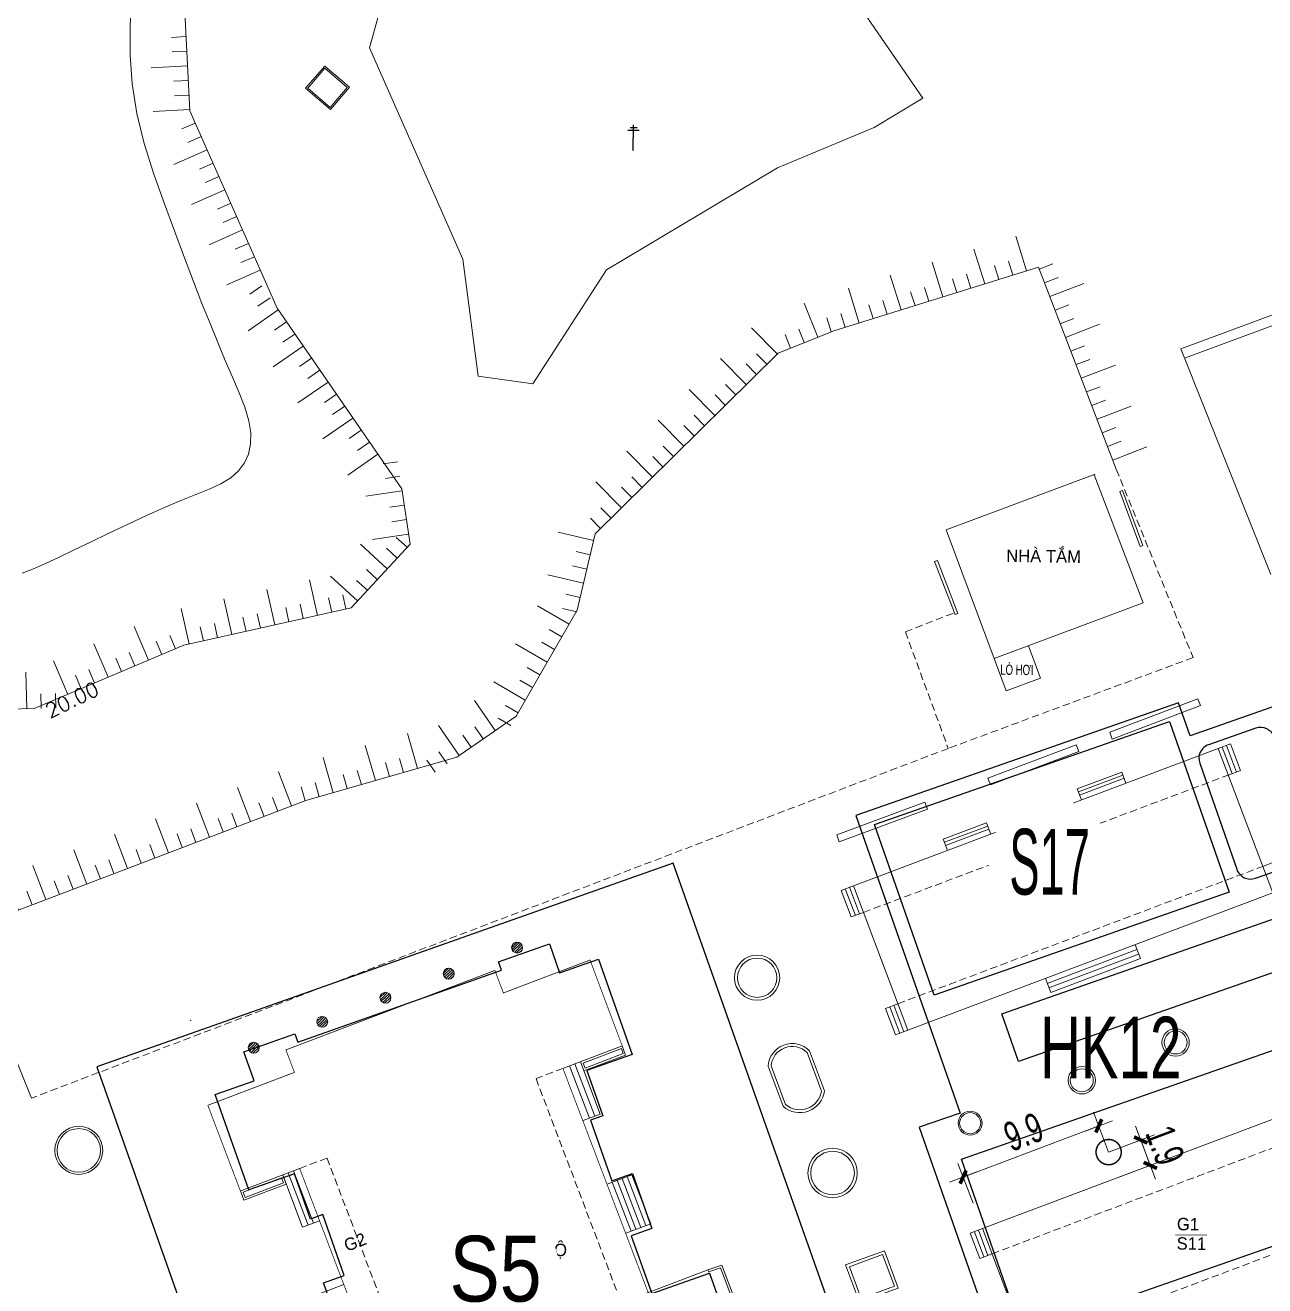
# Model space of a CAD drawing. Header units: inches. Extents: x 496359 to 501064, y 2374078 to 2377203.
# Drawn here: x 497051 to 497135.8, y 2376469 to 2376555.3 of the extents above; entities that cross this region are included whole.
import ezdxf
from ezdxf.enums import TextEntityAlignment as Align

# ---------------------------------------------------------------- set-up
doc = ezdxf.new("R2010")
doc.units = ezdxf.units.IN
doc.header["$MEASUREMENT"] = 0
doc.linetypes.add('DASHED', pattern=[0.75, 0.5, -0.25])
for name, color, linetype in [('cd', 7, 'Continuous'), ('chu', 6, 'Continuous'), ('MANH', 147, 'Continuous'), ('NOI', 2, 'Continuous'), ('tl', 8, 'Continuous')]:
    doc.layers.add(name, color=color, linetype=linetype)
for name, color, linetype, lineweight in [('EG Text2', 7, 'Continuous', 18), ('ISO', 252, 'Continuous', 20), ('LC Dim', 8, 'Continuous', 18), ('LC Net dam 1', 30, 'Continuous', 30), ('LC Net manh', 239, 'Continuous', 5), ('manh1', 67, 'Continuous', 13)]:
    doc.layers.add(name, color=color, linetype=linetype, lineweight=lineweight)
doc.styles.add('dien giai', font='', dxfattribs={"width": 0.8})
doc.styles.add('EG Hai', font='')
doc.styles.get("Standard").update_dxf_attribs({"font": 'vnsimli.shx', "height": 2})
doc.styles.add('style1', font='')
doc.styles.get('dien giai').set_extended_font_data('.VnArial NarrowH')
doc.styles.get('EG Hai').set_extended_font_data('.VnArial NarrowH')
doc.styles.get('style1').set_extended_font_data('.VnAvantH')
doc.dimstyles.new('DIM300', dxfattribs={"dimscale": 0.5, "dimtxt": 2, "dimasz": 0.006999999999999999, "dimexe": 1, "dimexo": 0, "dimgap": 0.4, "dimtad": 1, "dimtoh": 1, "dimdec": 1, "dimzin": 1, "dimdsep": 46, "dimtxsty": 'dien giai', "dimblk": 'rowdim', "dimcen": 2.5, "dimclrd": 256, "dimclre": 256, "dimclrt": 2, "dimazin": 0, "dimtfac": 1, "dimtdec": 1, "dimtix": 1, "dimtmove": 2, "dimatfit": 0, "dimldrblk": 'dot leader', "dimfxl": 2, "dimtolj": 1, "dimtzin": 0, "dimlwd": -1, "dimlwe": -1, "dimarcsym": 1})

# ---------------------------------------------------------------- blocks, each defined once
blk = doc.blocks.new('cdien')
at = {"layer": 'cd', "extrusion": (-0.0005186573852502598, 0.0007689855314360053, 0.999999569827792)}
for p, q in [((0, 0), (-0.001049704209435731, 3.504816721539669, -0.002972533856058668)), ((-0.7965127634761302, 2.784041248790004, -0.002830840675530411), (0.764202508418748, 2.784465769470103, -0.00202169027567578)), ((-0.459985754583613, 3.144412337993913, -0.002933418654703424), (0.4886843127005704, 3.1446703799744, -0.002441582137115539))]:
    blk.add_line(p, q, dxfattribs=at)
blk = doc.blocks.new('t2')
at = {"layer": 'tl', "color": 250, "lineweight": 0}
for p, q in [((-2, 0), (-2, -1)), ((-1, 0), (-1, -1)), ((0, 0), (0, -2.5))]:
    blk.add_line(p, q, dxfattribs=at)
blk = doc.blocks.new('t1')
at = {"layer": 'tl', "color": 250, "lineweight": 0}
for p, q in [((0, 0), (0, 2.5)), ((-2, 0), (-2, 1)), ((-1, 0), (-1, 1))]:
    blk.add_line(p, q, dxfattribs=at)
blk = doc.blocks.new('Nền HT mới')
at = {"layer": 'MANH', "lineweight": 0}
h = blk.add_hatch(dxfattribs=at)
h.set_pattern_fill('ANSI31', color=1, angle=-0.7327842162542569, style=0)
h.set_pattern_definition([(44.26721578374574, (356.7544828449072, 211.3539756126156), (-0.08725070713688349, 0.08951153056513886), [])])
h.paths.add_polyline_path([(357.5044215065473, 211.3443837509876, 1), (356.7544828449072, 211.3539756126156, 1)])
h = blk.add_hatch(dxfattribs=at)
h.set_pattern_fill('ANSI31', color=1, angle=-0.7327842162542569, style=0)
h.set_pattern_definition([(44.26721578374574, (352.0741743900626, 209.5718545047021), (-0.08725070713688349, 0.08951153056513886), [])])
h.paths.add_polyline_path([(352.8241130516444, 209.5622626430741, 1), (352.0741743900626, 209.5718545047021, 1)])
h = blk.add_hatch(dxfattribs=at)
h.set_pattern_fill('ANSI31', color=1, angle=-0.7327842162542569, style=0)
h.set_pattern_definition([(44.26721578374574, (347.7443200930184, 207.9231758303395), (-0.08725070713688349, 0.08951153056513886), [])])
h.paths.add_polyline_path([(348.4942587546584, 207.9135839687115, 1), (347.7443200930184, 207.9231758303395, 1)])
h = blk.add_hatch(dxfattribs=at)
h.set_pattern_fill('ANSI31', color=1, angle=-0.7327842162542569, style=0)
h.set_pattern_definition([(44.26721578374574, (343.4144657960323, 206.2744971559769), (-0.08725070713688349, 0.08951153056513886), [])])
h.paths.add_polyline_path([(344.1644044576724, 206.2649052948145, 1), (343.4144657960323, 206.2744971559769, 1)])
h = blk.add_hatch(dxfattribs=at)
h.set_pattern_fill('ANSI31', color=1, angle=-0.7327842162542569, style=0)
h.set_pattern_definition([(44.26721578374574, (338.730783903161, 204.5015967748514), (-0.08725070713688349, 0.08951153056513886), [])])
h.paths.add_polyline_path([(339.480722564801, 204.492004913689, 1), (338.730783903161, 204.5015967748514, 1)])
at = {"layer": 'chu', "color": 6, "lineweight": 0, "elevation": -28.37660884582989}
for points in [[(393.3307710908748, 214.8862471654465), (395.4813999812513, 214.8587402034937)], [(402.1818862492846, 191.6917589357508), (404.3325151396612, 191.6642519737979)]]:
    blk.add_lwpolyline(points, dxfattribs=at)
at = {"layer": 'MANH', "color": 2, "lineweight": 0, "elevation": -28.37660884582989}
for points in [[(369.5849695846018, 331.0821556858173), (363.1493896479415, 332.066042458584), (357.9680238058254, 323.0785726806535), (354.2127173880626, 310.8025958681865), (350.6098943168809, 295.2794033511927), (351.1565242865518, 287.8188022574795), (347.023955848771, 272.9444377971267), (353.4023704592882, 258.4706795755228), (354.4521804701117, 250.4735993621325), (358.2055295427026, 249.9295527282557), (363.2537754725245, 257.7356283766603), (374.9392695939214, 264.7367534394762), (381.5698723590513, 267.4781778817451), (384.8930250966268, 269.5018430915115), (377.778693691308, 279.8426750529943), (374.0625044920644, 289.3909828527285), (374.7790749383903, 298.6575763904875), (375.6199063819413, 312.0879212663895), (374.2075156304099, 324.5770059553361), (369.5849695846018, 331.0821556858173)], [(344.3470873840897, 268.7248505404605), (345.648562722844, 270.2393296402333), (343.9586816297424, 271.691537576673), (342.6572062909299, 270.1770584773658), (344.3470873840897, 268.7248505404605)], [(402.5420634132506, 252.3443853770768), (434.0207570032262, 264.0060917599512)], [(402.8012128937453, 251.6941227022944), (433.629643808531, 263.0966796040921)], [(319.263608146056, 212.4965253066657), (342.6796568846958, 221.4207838456532), (352.9952836979692, 224.3750973781025), (357.0535828823386, 227.1874251914596), (361.2376730325677, 234.439507348874), (362.4697079947846, 239.6731787039353), (374.9819968995334, 252.0481692640496), (378.8087261418159, 253.566352819038), (392.8085973985771, 257.9236627453392), (398.1271565185789, 244.0935118104717)], [(408.7117873715515, 236.8815535669601), (402.5420634132506, 252.3443853770768)], [(386.4814791053695, 239.9422776856845), (396.6790256126596, 243.7511712558953)], [(399.9692697433684, 234.9422043151608), (396.605267239448, 243.7209450080445)], [(398.36099546473, 242.5717277735857), (398.5486146353114, 242.6410029269209)], [(399.7519312587146, 238.8046307991644), (398.36099546473, 242.5717277735857)], [(399.9395504292379, 238.8739059524996), (398.5486146353114, 242.6410029269209)], [(389.7717232360783, 231.1333107444843), (386.4814791053695, 239.9422776856845)], [(399.7519312587146, 238.8046307991644), (399.9395504292379, 238.8739059524996)], [(385.6982670506159, 237.7699495548768), (385.8848248205077, 237.8420342169156)], [(387.0970823586149, 234.1497638229666), (385.6982670506159, 237.7699495548768)], [(387.2836401285649, 234.2218484850055), (385.8848248205077, 237.8420342169156)], [(389.7717232360783, 231.1333107444843), (399.9692697433684, 234.9422043151608)], [(387.0970823586149, 234.1497638229666), (387.2836401285649, 234.2218484850055)], [(392.941281728451, 229.8013684949292), (392.1166460430295, 232.0091646960391)], [(390.5963589216162, 228.9255145433744), (389.7717232360783, 231.1333107444843)], [(390.5963589216162, 228.9255145433744), (392.941281728451, 229.8013684949292)], [(397.6757399988755, 226.0890734944878), (403.7195200617471, 228.3789659705399)], [(397.852892894768, 225.6215086848861), (403.8966729576396, 227.9114011609381)], [(403.7195200617471, 228.3789659705399), (403.8966729575232, 227.9114011609381)], [(397.6757399988755, 226.0890734944878), (397.8528928946516, 225.6215086848861)], [(395.388534843868, 225.2346120490147), (389.3409085780777, 222.9567697480707)], [(395.388534843868, 225.2346120490147), (395.5647735106222, 224.766701873803)], [(405.1001167427794, 224.9747392739555), (405.9424043331574, 225.2918380200317)], [(406.6268169736768, 223.4738797940699), (405.9424043331574, 225.2918380200317)], [(380.1359289459115, 215.5763903743973), (405.1082071255123, 224.9777850862047)], [(395.5647735107386, 224.766701873803), (389.5171472449483, 222.4888595728589)], [(408.8441421554935, 215.0930789019367), (405.1082520730606, 224.9776661618998)], [(406.0652919134054, 223.2624806304848), (405.380879272886, 225.0804388559809)], [(406.346054443512, 223.3681802120445), (405.6616418030508, 225.1861384380063)], [(389.3409085780777, 222.9567697480707), (389.5171472448319, 222.4888595728589)], [(395.4566064010187, 222.2244491711645), (398.4969860648316, 223.3690707827373)], [(395.5376427471683, 222.0091978981545), (398.5780224110395, 223.1538195092617)], [(395.6186790933762, 221.7939466246789), (398.6590587571891, 222.9385682362517)], [(398.4969860648316, 223.3690707827373), (398.7872331296139, 222.5981074668853)], [(405.7845293832988, 223.1567810475281), (406.6268169736768, 223.4738797940699)], [(395.4566064011351, 222.2244491706988), (395.7468534658592, 221.4534858548468)], [(385.0257224112911, 221.3017283086119), (378.997631735755, 219.0656395786827)], [(385.0257224112911, 221.3017283086119), (385.1996163579215, 220.832941688077)], [(385.1996163579215, 220.832941688077), (379.1715256823854, 218.5968529581478)], [(386.2883585701393, 218.7728491187481), (389.2483198044401, 219.8871953426315)], [(386.3693949162889, 218.5575978452725), (389.3293561505898, 219.6719440691559)], [(386.4504312624967, 218.3423465722626), (389.4103924967976, 219.4566927961459)], [(389.2483198044401, 219.8871953426315), (389.5385668691642, 219.1162320267795)], [(378.997631735755, 219.0656395786827), (379.1715256823854, 218.5968529581478)], [(386.2883585701393, 218.7728491187481), (386.5786056349216, 218.0018858028961)], [(408.1388449106062, 216.9031746335713), (408.9811325014498, 217.2202733796476)], [(380.1487231671972, 215.5812070569409), (379.3064355768192, 215.264108310399)], [(379.9908482174551, 213.4461500844372), (379.3064355768192, 215.264108310399)], [(380.2716107475617, 213.5518496664627), (379.5871981069258, 215.3698078928901)], [(380.5523732777265, 213.6575492489537), (379.8679606370906, 215.4755074749155)], [(383.8718639758927, 205.691684190595), (380.1487231671972, 215.5812070569409)], [(383.8718639758927, 205.691684190595), (408.8441421554935, 215.0930789019367)], [(380.8331358080659, 213.7632488309791), (379.9908482174551, 213.4461500844372)], [(323.9045738191971, 201.0482350144921), (319.6920410780049, 211.4329590307934), (319.263608146056, 212.4965253066657)], [(399.7740607349015, 210.5927455848469), (399.4160666402358, 211.5436606769836)], [(393.4062642145482, 208.9006628468087), (399.5415216544689, 211.2104231514422)], [(393.5225337547645, 208.591824063511), (399.6577911946852, 210.9015843681445)], [(393.6388032949808, 208.2829852802133), (399.7740607349015, 210.5927455848469)], [(393.6388032949808, 208.2829852802133), (393.2808092001405, 209.2339003728157)], [(383.1874513352568, 207.5096424165567), (382.3451637448788, 207.1925436700149)], [(383.0295763855147, 205.3745854440531), (382.3451637448788, 207.1925436700149)], [(383.3103389156213, 205.4802850265442), (382.6259262749854, 207.2982432525059)], [(383.5911014457861, 205.5859846085696), (382.9066888051502, 207.4039428345313)], [(383.8718639758927, 205.691684190595), (383.0295763855147, 205.3745854440531)], [(364.554796211135, 203.9914610008163), (364.3152964908559, 204.6214131614579)], [(364.2623868504352, 204.4408226720443), (361.6504859132156, 203.4478114828853)], [(364.554796211135, 203.9914610008163), (361.696471217675, 202.9047625511339)], [(364.3953430145675, 204.0911102690188), (361.783442076824, 203.0980990803255)], [(364.3953430145675, 204.0911102690188), (364.2623868504352, 204.4408226720443)], [(362.071898222498, 199.6661122026308), (360.7091911144134, 203.2504182145385)], [(362.4457884140475, 199.8082604514821), (361.0830813059629, 203.3925664633898)], [(362.8196786055969, 199.9504086998677), (361.4569714974541, 203.5347147117755)], [(361.783442076824, 203.0980990803255), (361.6504859127499, 203.4478114828853)], [(388.9795995176, 192.111249932499), (413.8788325108517, 201.5095785790509)], [(362.8196786055969, 199.9504087003334), (361.6569389159022, 199.5083500043875)], [(342.8218876970395, 192.3475054511255), (341.4591805887221, 195.9318114634989)], [(343.1957778887054, 192.4896536995111), (341.8330707803298, 196.0739597118845)], [(338.3864862304226, 194.6031376108913), (340.9983871681079, 195.5961487995846)], [(338.4325391657812, 194.0599107928028), (341.3248577473614, 195.1595331681347)], [(338.5194423944968, 194.2534252074001), (341.1313433320656, 195.2464363965591)], [(341.1313433320656, 195.2464363965591), (340.9983871682243, 195.5961487995846)], [(342.4479975053737, 192.2053572027398), (341.0852903970563, 195.7896632146476)], [(341.3248577473614, 195.1595331681347), (341.0852903970563, 195.7896632146476)], [(364.9868541298247, 195.8055721655874), (363.2939060000399, 195.1580558153255)], [(364.9243469398398, 191.9380932230888), (363.6418758526606, 195.2911468222192)], [(365.2605915095237, 192.0666995588144), (363.9781204222863, 195.4197531579448)], [(365.5968360786837, 192.1953058950057), (364.3143649915046, 195.5483594941361)], [(365.9330806483094, 192.3239122307314), (364.6506095606646, 195.6769658298617)], [(366.2693252175277, 192.4525185659913), (364.9868541302903, 195.8055721655874)], [(338.4325391657812, 194.0599107928028), (338.1929718154761, 194.6900408393158)], [(338.5194423944968, 194.2534252074001), (338.3864862304226, 194.6031376108913)], [(342.4479975052573, 192.2053572027398), (343.6107371947774, 192.6474158986857)], [(366.2693252175277, 192.452518566457), (364.576377087219, 191.8050022161951)], [(388.9796190054667, 192.1111983027695), (388.1376041772355, 191.7933759795887)], [(388.7880127637227, 190.0702318390286), (388.1376041772355, 191.7933759795887)], [(389.0686843731719, 190.1761726135774), (388.4182757866265, 191.8993167541375)], [(389.3493559824465, 190.2821133881262), (388.6989473960757, 192.0052575282207)], [(392.6868336218222, 182.2895795911936), (388.9796190054667, 192.1111983027695)], [(389.6300275918957, 190.388054162675), (388.7880127637227, 190.0702318390286)], [(370.1831635659373, 189.2895959591879), (371.126411115697, 189.6216863984628), (375.0194135250103, 179.313939139658), (369.9237752370582, 177.3766429116404), (369.5684046154538, 178.3113683908632)], [(370.2329771318518, 189.1481088268956), (371.0347375490283, 189.4303856999068), (374.82933272643, 179.4021477847746), (370.0106784655409, 177.5701573267033), (369.708613437605, 178.3646739837168)], [(343.5751383645738, 187.6405908371707), (345.2693784594348, 188.2847191602377)]]:
    blk.add_lwpolyline(points, dxfattribs=at)
at = {"layer": 'MANH', "lineweight": 0, "elevation": -28.37660884582989}
for points in [[(312.6280928619717, 307.1101258247545), (333.7369770694104, 299.3815290880775), (333.981861539015, 283.4980982052548), (334.7328017770824, 268.632278525216), (340.7054002647101, 255.113788472434), (349.2299847735603, 242.7507551898634), (349.8017061877226, 238.9721343269957), (345.7705544008686, 234.6073323529599), (334.3318157712392, 232.0424143107994), (324.0705979901295, 227.7122924136384), (317.7891188543335, 227.5586146148307)], [(376.9642546647856, 204.1795864868363), (377.9608912650774, 201.5310511709577)], [(377.1358601800794, 204.291428427623), (378.1659354386547, 201.5540307647934)], [(374.3015329308155, 203.224878830315), (375.3316081893909, 200.4874811674854)], [(374.5042991751152, 203.2539119608155), (375.5009357759309, 200.6053766435398)], [(379.6100218290276, 189.6238754256083), (382.2591047368524, 190.5983767071193), (383.1977996805263, 188.0466296970299), (380.5487167728179, 187.0721284155188), (379.6100218290276, 189.6238754256083)]]:
    blk.add_lwpolyline(points, dxfattribs=at)
at = {"layer": 'MANH', "color": 2, "lineweight": 0, "elevation": -28.37660884582989}
blk.add_lwpolyline([(344.3364204959407, 268.865869041012), (345.5075442222924, 270.2286627515605), (343.9693485178914, 271.5505190765871), (342.7982247915397, 270.1877253660386)], close=True, dxfattribs=at)
at = {"layer": 'MANH', "color": 2, "linetype": 'DASHED', "lineweight": 0, "elevation": -28.37660884582989}
for points in [[(398.1271565185789, 244.0935118104717), (403.3807181573402, 231.2022689254409), (386.6288089938507, 224.9830029420009)], [(383.6947054448583, 232.9691807738891), (387.0520073716807, 234.2664195554717)], [(383.6947054448583, 232.9691807738891), (386.6288089938507, 224.9830029420009), (323.9045738191971, 201.0482350144921)], [(360.2635347235528, 203.0809853788851), (358.4215475852297, 202.3806855277544), (364.2554210718417, 187.035944399835), (366.0974082095827, 187.7362442509657)], [(342.2480300862853, 196.2317219101278), (344.120714309397, 196.943692398203), (349.954587795718, 181.5989512702836), (348.0819035728391, 180.8869807822084)]]:
    blk.add_lwpolyline(points, dxfattribs=at)
at = {"layer": 'MANH', "linetype": 'DASHED', "lineweight": 0, "elevation": -28.37660884582989}
for points in [[(380.8226935058528, 213.7593175833499), (405.7949716854537, 223.1607122946916)], [(383.1874513352568, 207.5096424165567), (408.1597295148576, 216.9110371278985)], [(389.6300275918957, 190.388054162675), (414.5292605851473, 199.7863828092268)], [(392.0364055475266, 184.0127753614834), (416.9356385408364, 193.4111040075695)]]:
    blk.add_lwpolyline(points, dxfattribs=at)
at = {"layer": 'MANH', "color": 2, "lineweight": 0, "const_width": 0.05, "elevation": -28.37660884582989}
blk.add_lwpolyline([(370.1831635659373, 189.2895959591879), (366.0974082095827, 187.7362442509657), (360.2635347235528, 203.0809853788851), (364.3185929945948, 204.6226664496971), (362.1190655680884, 210.5004598041451), (356.1913230745167, 208.2468082452579), (355.6066200326359, 209.7847430034926), (341.3057867559883, 204.3477498739412), (341.8904897976945, 202.8098151157064), (335.9627473039482, 200.5561635563536), (338.1929718154761, 194.6900408393158), (342.2480300865182, 196.2317219101278), (348.0819035728391, 180.8869807822084), (343.7940638865157, 179.2567992070144), (347.5958899355655, 169.9577005276842), (373.7522081997058, 179.9019967754757), (370.1831635659373, 189.2895959591879)], dxfattribs=at)
at = {"layer": 'MANH', "lineweight": 0, "elevation": -28.37660884582989}
blk.add_lwpolyline([(379.8667733099473, 189.5052218250385), (382.1404511358169, 190.3416252261413), (382.9410481996065, 188.1652832975997), (380.6673703737952, 187.3288798964968)], close=True, dxfattribs=at)
at = {"layer": 'MANH', "color": 2, "lineweight": 0}
for centre, radius in [((357.1294521756981, 211.3491796818016, -0.9606088458298885), 0.375), ((352.4491437208535, 209.5670585734224, -1.039608845829889), 0.375), ((348.1192894238093, 207.9183798995255, -1.039608845829889), 0.375), ((343.7894351268233, 206.2697012251629, -1.039608845829889), 0.375), ((402.1896532546425, 204.8543467800519, -1.21160884582989), 0.9360026710082126), ((402.1896532546425, 204.8543467800519, -1.21160884582989), 0.7860026710082125), ((339.1057532339519, 204.4968008440374, -1.039608845829889), 0.375), ((395.7670159598392, 202.2652750969319, -1.207608845829888), 0.9360026710082126), ((395.7670159598392, 202.2652750969319, -1.207608845829888), 0.7860026710082125), ((388.1283992318831, 199.3337267459756, -1.19460884582989), 0.8224392074893536), ((388.1283992318831, 199.3337267459756, -1.19460884582989), 0.7224392074893536)]:
    blk.add_circle(centre, radius, dxfattribs=at)
at = {"layer": 'MANH', "lineweight": 0}
for centre, radius in [((373.5525452151242, 209.2904538153125, -1.915608845829887), 1.546744484395091), ((373.5525452151242, 209.2904538153125, -1.915608845829887), 1.346744484395091), ((327.1335707971639, 197.4696462191096, -2.054608845829886), 1.640446661731442), ((327.1335707971639, 197.4696462191096, -2.054608845829886), 1.490446661731442), ((378.7174620206397, 195.91930537386, -2.061608845829888), 1.688107594450209), ((378.7174620206397, 195.91930537386, -2.061608845829888), 1.488107594450209)]:
    blk.add_circle(centre, radius, dxfattribs=at)
for centre, radius, start, end in [((375.9578798693301, 203.1225303192077, -2.013608845829886), 1.659506070685493, 44.77827173779828, 176.4640914870544), ((375.9578798693301, 203.1225303192077, -2.013608845829886), 1.459506070685493, 46.40699884788396, 174.8353643207844), ((376.4702618961501, 201.7608886812268, -2.013608845829886), 1.708244408804043, 228.1976000057376, 353.044763223629), ((376.4702618961501, 201.7608886812268, -2.013608845829886), 1.508244408804043, 230.0076710917075, 351.2346921341097)]:
    blk.add_arc(centre, radius, start, end, dxfattribs=at)
at = {"layer": 'MANH', "color": 2, "lineweight": 0}
for p in [(352.4491437208535, 209.5670585738881, -1.039608845829889), (348.1192894238675, 207.9183798995255, -1.039608845829889), (334.7900944525072, 206.378804053591, -1.039608845829889)]:
    blk.add_point(p, dxfattribs=at)
at = {"layer": 'manh1', "color": 1, "lineweight": 0, "elevation": -28.37660884582989}
blk.add_lwpolyline([(323.2563051745574, 236.9855960518507), (324.0276870265416, 237.2775629390417), (324.8652954746549, 237.6479127657985), (325.7859169111516, 238.0832885675518), (326.8062673264112, 238.5702946986457), (327.9287970447958, 239.1063915690793), (329.151492022972, 239.6897372775165), (330.4598176760528, 240.311820011997), (331.768580537876, 240.9234107992997), (332.9925663607473, 241.4753309455155), (334.1170950903952, 241.9594205864159), (335.1393006469052, 242.3758992324038), (336.0566666067507, 242.7342438087253), (336.8569605075218, 243.0910963587849), (337.5280097909899, 243.5031375083527), (338.0677173600461, 243.9801142429387), (338.4756731906718, 244.5238278624056), (338.7515142372622, 245.1353391752964), (338.8934722481108, 245.819211729282), (338.8998230108455, 246.579967759495), (338.7705117546184, 247.4183788797272), (338.5069340672972, 248.3345525357327), (338.117518245771, 249.3283617854504), (337.6514384843804, 250.398937533555), (337.1578624614676, 251.5454279491132), (336.6451728658913, 252.7678269356875), (336.1144981509469, 254.0669497399977), (335.564226347783, 255.4476939448541), (334.9835571901103, 256.9386297990022), (334.3617219124035, 258.568271259257), (333.6973290491196, 260.3411218653819), (332.9927985731674, 262.2556888930885), (332.2640417877165, 264.298512465266), (331.6041065389918, 266.3903260370171), (331.1059705180278, 268.4518434134698), (330.7850539411347, 270.4694671611687), (330.6409004166535, 272.44089887472), (330.6553513776789, 274.3659455542838), (330.7199118142644, 276.2457476052841)], dxfattribs=at)
at = {"lineweight": 0}
for p, rotation in [((391.9936458789207, 257.6700178165374, -28.37660884582989), 17.28819389294815), ((389.1291797140775, 256.7784834145023, -28.37660884582989), 17.28819389294815), ((386.2647135492343, 255.8869490120014, -28.37660884582989), 17.28819389294815), ((393.5790498115866, 255.9202116378037, -28.37660884582989), 291.0348775251586), ((383.4002473844494, 254.9954146095006, -28.37660884582989), 17.28819389294815), ((380.5357812196062, 254.1038802074654, -28.37660884582989), 17.28819389294815), ((377.701454780884, 253.1270635290457, -28.37660884582989), 21.63978084174378), ((394.6558583495835, 253.1201253225481, -28.37660884582989), 291.0348775251586), ((374.9291386617742, 251.9958910438618, -28.37660884582989), 44.68391338687759), ((395.7326668875803, 250.3200390072925, -28.37660884582989), 291.0348775251586), ((372.7961478597181, 249.8863057200251, -28.37660884582989), 44.68391338687759), ((396.8094754255771, 247.5199526920369, -28.37660884582989), 291.0348775251586), ((370.6631570576037, 247.7767203961885, -28.37660884582989), 44.68391338687759), ((368.5301662555476, 245.6671350728175, -28.37660884582989), 44.68391338687759), ((397.886283963574, 244.7198663767813, -28.37660884582989), 291.0348775251586), ((366.3971754534914, 243.5575497489808, -28.37660884582989), 44.68391338687759), ((364.2641846514352, 241.4479644251442, -28.37660884582989), 44.68391338687759), ((362.3606107222195, 239.2097346558621, -28.37660884582989), 76.75343389791277), ((361.6731845628283, 236.2895556757612, -28.37660884582989), 76.75343389791277), ((360.6882678364682, 233.4872497547804, -28.37660884582989), 60.0171952833943), ((359.1890476238377, 230.8887234888425, -28.37660884582989), 60.0171952833943), ((357.6898274112073, 228.2901972233703, -28.37660884582989), 60.0171952833943), ((355.6342290332586, 226.2038386873355, -28.37660884582989), 34.72125803770106), ((353.1684307269215, 224.4950851322537, -28.37660884582989), 34.72125803770106), ((350.3137455454025, 223.6071261637298, -28.37660884582989), 15.98129182263599), ((344.5456356717086, 221.9551853397315, -28.37660884582989), 15.98129182263599), ((347.4296906085265, 222.7811557514979, -28.37660884582989), 15.98129182263599), ((341.6900840131611, 221.0436406200206, -28.37660884582989), 20.86270339519937), ((338.8867745297657, 219.9752512061423, -28.37660884582989), 20.86270339519937), ((336.0834650463703, 218.9068617917983, -28.37660884582989), 20.86270339519937), ((333.2801555629749, 217.8384723774543, -28.37660884582989), 20.86270339519937), ((330.4768460795794, 216.770082963576, -28.37660884582989), 20.86270339519937), ((327.6735365962422, 215.701693549232, -28.37660884582989), 20.86270339519937), ((324.8702271128468, 214.633304134888, -28.37660884582989), 20.86270339519937)]:
    blk.add_blockref('t1', p, dxfattribs=dict(at, rotation=rotation))
at = {"layer": 'cd', "lineweight": 0, "xscale": 0.5, "yscale": 0.5, "zscale": 0.5, "rotation": 359.2672157837458}
blk.add_blockref('cdien', (365.0764164613256, 265.9059865590571, -2.260608845829889), dxfattribs=at)
at = {"layer": 'NOI', "lineweight": 0}
for p, rotation in [((334.577470874302, 271.7072518383538, -28.37660884582989), 272.8918126710837), ((334.7288215544004, 268.7110721091194, -28.37660884582989), 272.8918126710837), ((335.9132934577692, 265.9603317877663, -28.37660884582989), 293.8363011441608), ((337.1256681890272, 263.2162203629887, -28.37660884582989), 293.8363011441608), ((338.3380429202853, 260.4721089386767, -28.37660884582989), 293.8363011441608), ((339.5504176515433, 257.727997513899, -28.37660884582989), 293.8363011441608), ((340.7860167635999, 254.9968719873032, -28.37660884582989), 304.5871208982716), ((342.4889928752136, 252.5270800194157, -28.37660884582989), 304.5871208982716), ((344.1919689867691, 250.057288051994, -28.37660884582989), 304.5871208982716), ((345.8949450983828, 247.5874960845722, -28.37660884582989), 304.5871208982716), ((347.5979212099965, 245.1177041166848, -28.37660884582989), 304.5871208982716), ((349.2486731611471, 242.6272399089685, -28.37660884582989), 278.6038355021166), ((349.6974777588666, 239.6610008030584, -28.37660884582989), 278.6038355021166), ((348.2389880477031, 237.2800732030919, -28.37660884582989), 227.2757026114853), ((346.2035742566268, 235.0761923761493, -28.37660884582989), 227.2757026114853), ((343.4660083235403, 234.090582035893, -28.37660884582989), 192.6384308254698), ((337.6113869792362, 232.7777953380173, -28.37660884582989), 192.6384308254698), ((340.5386976514174, 233.4341886867223, -28.37660884582989), 192.6384308254698), ((334.6840763071132, 232.1214019888466, -28.37660884582989), 192.6384308254698), ((331.9004421696345, 231.0164011907218, -28.37660884582989), 202.8792139272004), ((329.1364626293116, 229.8500319946943, -28.37660884582989), 202.8792139272004), ((326.3724830890469, 228.6836627991324, -28.37660884582989), 202.8792139272004), ((323.5691946287452, 227.7000254676132, -28.37660884582989), 181.4014745512871)]:
    blk.add_blockref('t2', p, dxfattribs=dict(at, rotation=rotation))
at = {"layer": 'chu', "color": 6, "lineweight": 0, "style": 'style1'}
for s, rotation, p in [('nhµ t¾m', 359.2672157837458, (390.5914348490232, 237.7492164056202, -28.37660884582989)), ('G1', 359.2672157837458, (393.4200787326599, 215.1996624683416, -28.37660884582989)), ('S12', 359.2672157837458, (393.4031235832999, 213.8740259329243, -28.37660884582989)), ('G2', 359.2672157837458, (355.796298442122, 191.7873741280673, -28.37660884582989)), ('G1', 359.2672157837458, (402.2711938910697, 192.0051742381802, -28.37660884582989)), ('g2', 21.42658181137627, (345.4888774661858, 190.5197789170234, -28.37660884582989)), ('nhµ hiÖu bé', 359.2672157837458, (353.1467289730253, 190.3225079303993, -28.37660884582989)), ('S11', 359.2672157837458, (402.2542387417097, 190.6795377027629, -28.37660884582989))]:
    blk.add_text(s, height=0.85, rotation=rotation, dxfattribs=at).set_placement(p)
at = {"layer": 'chu', "color": 6, "lineweight": 0, "style": 'style1', "width": 0.7}
blk.add_text('lß h¬i', height=0.7, rotation=359.2672157837458, dxfattribs=at).set_placement((390.1840410787891, 230.0294126439294, -1.15360884582989))
at = {"layer": 'manh1', "lineweight": 0}
blk.add_text('20.00', height=1, rotation=25.7873354822087, dxfattribs=at).set_placement((326.6737972121382, 228.3137486888481, -28.37660884582989), align=Align.MIDDLE)
blk = doc.blocks.new('rowdim')
blk.add_line((-200, 7.105427357601002e-15), (200, 7.105427357601002e-15))
at = {"const_width": 50}
blk.add_lwpolyline([(-70.71067811865474, -70.71067811865474), (70.71067811865476, 70.71067811865476)], dxfattribs=at)
blk = doc.blocks.new('*D440')
at = {"layer": 'Defpoints', "color": 0, "transparency": 16777216}
for p in [(497125.1215336988, 2376478.124841496), (497115.1616505351, 2376476.416675051), (497115.8393465012, 2376474.621237756)]:
    blk.add_point(p, dxfattribs=at)
at = {"layer": 'LC Dim', "transparency": 16777216}
for p, q in [((497125.1215336988, 2376478.124841496), (497124.0907018179, 2376480.855850822)), ((497124.4391598726, 2376479.918513111), (497115.1663283951, 2376476.41844073)), ((497115.8393465012, 2376474.621237756), (497114.8085146203, 2376477.352247082))]:
    blk.add_line(p, q, dxfattribs=at)
at = {"layer": 'LC Dim', "transparency": 16777216, "xscale": 0.005, "yscale": 0.005, "zscale": 0.005}
for p, rotation in [((497124.4438377327, 2376479.920278791), 20.67924208374143), ((497115.1616505351, 2376476.416675051), 200.6792420837414)]:
    blk.add_blockref('rowdim', p, dxfattribs=dict(at, rotation=rotation))
at = {"layer": 'LC Dim', "color": 2, "transparency": 16777216, "insert": (497119.3008864496, 2376479.498061348), "char_height": 2, "attachment_point": 5, "rotation": 20.6792420837414, "style": 'dien giai'}
blk.add_mtext('\\A1;9.9', dxfattribs=at)
blk = doc.blocks.new('dot leader')
at = {"const_width": 50}
blk.add_lwpolyline([(-25, 0, 1), (25, 0, 1)], format="xyb", close=True, dxfattribs=at)
blk = doc.blocks.new('*D455')
at = {"layer": 'Defpoints', "color": 0, "transparency": 16777216}
for p in [(497125.1215336991, 2376478.124841497), (497127.9732295866, 2376477.216555225), (497125.7772376908, 2376476.387668104)]:
    blk.add_point(p, dxfattribs=at)
at = {"layer": 'LC Dim', "transparency": 16777216}
for p, q in [((497125.1215336991, 2376478.124841497), (497128.2530976261, 2376479.306864533)), ((497127.3157599154, 2376478.958406478), (497127.3139942358, 2376478.963084338)), ((497127.317525595, 2376478.953728618), (497127.9732295866, 2376477.216555225)), ((497125.7772376908, 2376476.387668104), (497128.9088016178, 2376477.569691139)), ((497127.9749952662, 2376477.211877365), (497127.9767609457, 2376477.207199504))]:
    blk.add_line(p, q, dxfattribs=at)
at = {"layer": 'LC Dim', "transparency": 16777216, "xscale": 0.005, "yscale": 0.005, "zscale": 0.005}
for p, rotation in [((497127.317525595, 2376478.953728618), 290.6792420826905), ((497127.9732295866, 2376477.216555225), 110.6792420826904)]:
    blk.add_blockref('rowdim', p, dxfattribs=dict(at, rotation=rotation))
at = {"layer": 'LC Dim', "color": 2, "transparency": 16777216, "insert": (497128.9749620175, 2376478.586999605), "char_height": 2, "attachment_point": 5, "rotation": 290.67924208269045, "style": 'dien giai'}
blk.add_mtext('\\A1;1.9', dxfattribs=at)

msp = doc.modelspace()

# ---------------------------------------------------------------- linework, layer by layer
at = {"layer": 'LC Net dam 1'}
msp.add_lwpolyline([(497135.1836891002, 2376507.138708355), (497131.9648063135, 2376506.013143991, 0.4142135623754274), (497131.3509299836, 2376504.739112653), (497133.8891750809, 2376497.480253262, 0.4142152717974025), (497135.1632119287, 2376496.866378859), (497138.3820881461, 2376497.991962009, 0.4142118529478497), (497138.9959589668, 2376499.265991421), (497136.4577204387, 2376506.524832025, 0.4142135623737735)], format="xyb", close=True, dxfattribs=at)
at = {"layer": 'LC Net dam 1', "const_width": 0.1}
msp.add_lwpolyline([(497124.2579348267, 2376478.124841496, 1), (497125.9851325712, 2376478.124841496, 1)], format="xyb", close=True, dxfattribs=at)

# ---------------------------------------------------------------- block references
at = {"layer": 'LC Net manh'}
msp.add_blockref('Nền HT mới', (496727.5154509752, 2376280.772814431, 2.924608845829887), dxfattribs=at)

# ---------------------------------------------------------------- texts
at = {"layer": 'EG Text2', "style": 'EG Hai', "width": 0.8}
msp.add_text('hk12', height=4.224421042167349, rotation=1.85823553869546e-09, dxfattribs=at).set_placement((497125.263965488, 2376485.276510687, -27.18995956672382), align=Align.MIDDLE_CENTER)

# ---------------------------------------------------------------- dimensions: what is measured, and where the dimension line sits
at = {"layer": 'LC Dim'}
for p2, distance, picture, middle in [((497115.8393465012, 2376474.621237756, -25.452), -1.9190797020183725, '*D440', (497119.3008864496, 2376479.498061348, -25.452)), ((497125.7772376905, 2376476.387668103, -25.452), 2.3472184110311876, '*D455', (497128.9749620175, 2376478.586999605, -25.452))]:
    dim = msp.add_aligned_dim(p1=(497125.1215336989, 2376478.124841496, -25.452), p2=p2, distance=distance, dimstyle='DIM300', override={"dimscale": 1, "dimasz": 0.005, "dimpost": ''}, dxfattribs=at)
    dim.commit()
    dim.dimension.update_dxf_attribs({"geometry": picture, "text_midpoint": middle})

# ---------------------------------------------------------------- next in the draw order: wipeouts: each hides what was drawn before it
at = {"ltscale": 500}
for points, z in [([(497118.16540488915, 2376495.0626523867), (497117.6994731889, 2376495.6130541256), (497117.44764906575, 2376496.01341307), (497117.21432868944, 2376496.5075757396), (497117.04475620657, 2376497.0347117726), (497116.9516013631, 2376497.528194754), (497116.9184452809, 2376497.968209621), (497116.93904208654, 2376498.4948440115), (497116.99991707545, 2376498.8989016386), (497117.1578805715, 2376499.473787866), (497117.2830087078, 2376499.7884290502), (497117.5063991461, 2376500.22173109), (497117.7718753257, 2376500.6183203687), (497118.151871986, 2376501.056254115), (497118.5571404917, 2376501.414437897), (497119.02821248735, 2376501.7318202183), (497119.48386037705, 2376501.9607728557), (497119.9189903536, 2376502.1199727408), (497120.3132649293, 2376502.2198279435), (497120.8195868281, 2376502.291018092), (497121.2523988488, 2376502.3032371085), (497121.6653113941, 2376502.27356417), (497122.20490280166, 2376502.172354449), (497122.61660507903, 2376502.044499499), (497122.99942497327, 2376501.8821641235), (497123.5875193569, 2376501.537055436), (497123.8476840752, 2376501.339372886), (497124.1454729504, 2376501.0697862506), (497124.3992007752, 2376500.7938055117), (497124.66365656495, 2376500.444059914), (497124.90980793105, 2376500.0325432406), (497125.0692946113, 2376499.69208822), (497125.19738379185, 2376499.340737793), (497125.3129969167, 2376498.888670995), (497125.3726292564, 2376498.4869574434), (497125.3905527821, 2376497.906453802), (497125.3334672748, 2376497.35502797), (497125.23595965275, 2376496.9212021306), (497125.120784101, 2376496.570307815), (497124.9227722844, 2376496.1248505325), (497124.70303955034, 2376495.747546618), (497124.4971603847, 2376495.4595718714), (497124.15900508617, 2376495.0761852865), (497123.8963876486, 2376494.833741428), (497123.48800116475, 2376494.527735646), (497123.2086700717, 2376494.358665509), (497122.95796713297, 2376494.2305178773), (497122.6544481104, 2376494.1020441093), (497122.3061526379, 2376493.9873013543), (497121.97282596945, 2376493.907662787), (497121.6253845218, 2376493.8542286525), (497121.2743684641, 2376493.829762042), (497120.986053663, 2376493.8314792616), (497120.55315828876, 2376493.871106314), (497120.1889761135, 2376493.939760176), (497119.7835659407, 2376494.0562716457), (497119.3892540921, 2376494.2136477893), (497118.91297966224, 2376494.469958306), (497118.6928820933, 2376494.616939546), (497118.3871103435, 2376494.8571580253)], -292.3766088462108), ([(497080.25463119824, 2376467.2067761966), (497079.788699498, 2376467.7571779354), (497079.53687537485, 2376468.1575368796), (497079.30355499854, 2376468.6516995495), (497079.13398251566, 2376469.1788355825), (497079.0408276722, 2376469.672318564), (497079.00767159, 2376470.112333431), (497079.02826839563, 2376470.6389678214), (497079.08914338454, 2376471.0430254485), (497079.2471068806, 2376471.617911676), (497079.3722350169, 2376471.93255286), (497079.5956254552, 2376472.3658549), (497079.8611016348, 2376472.7624441786), (497080.2410982951, 2376473.200377925), (497080.6463668008, 2376473.558561707), (497081.11743879644, 2376473.875944028), (497081.57308668614, 2376474.1048966656), (497082.0082166627, 2376474.2640965506), (497082.4024912384, 2376474.3639517534), (497082.9088131372, 2376474.435141902), (497083.3416251579, 2376474.4473609184), (497083.7545377032, 2376474.41768798), (497084.29412911076, 2376474.316478259), (497084.7058313881, 2376474.1886233087), (497085.08865128236, 2376474.0262879333), (497085.676745666, 2376473.681179246), (497085.9369103843, 2376473.4834966958), (497086.2346992595, 2376473.2139100605), (497086.4884270843, 2376472.9379293215), (497086.75288287405, 2376472.588183724), (497086.99903424014, 2376472.1766670505), (497087.1585209204, 2376471.8362120297), (497087.28661010094, 2376471.484861603), (497087.4022232258, 2376471.032794805), (497087.4618555655, 2376470.6310812533), (497087.4797790912, 2376470.0505776117), (497087.4226935839, 2376469.49915178), (497087.32518596185, 2376469.0653259405), (497087.2100104101, 2376468.714431625), (497087.0119985935, 2376468.2689743424), (497086.79226585943, 2376467.8916704278), (497086.5863866938, 2376467.6036956813), (497086.24823139526, 2376467.2203090964), (497085.9856139577, 2376466.9778652377), (497085.57722747384, 2376466.6718594558), (497085.29789638077, 2376466.502789319), (497085.04719344206, 2376466.374641687), (497084.7436744195, 2376466.246167919), (497084.39537894697, 2376466.131425164), (497084.06205227855, 2376466.051786597), (497083.7146108309, 2376465.9983524624), (497083.36359477317, 2376465.973885852), (497083.0752799721, 2376465.9756030715), (497082.64238459786, 2376466.015230124), (497082.2782024226, 2376466.083883986), (497081.8727922498, 2376466.2003954556), (497081.4784804012, 2376466.357771599), (497081.00220597134, 2376466.6140821157), (497080.7821084024, 2376466.761063356), (497080.4763366526, 2376467.001281835)], -292.3766088461859)]:
    msp.add_wipeout(points, dxfattribs=at).translate(0, 0, z).dxf.layer = 'ISO'

# ---------------------------------------------------------------- next in the draw order: linework, layer by layer
at = {"layer": 'LC Net dam 1'}
for points in [[(497117.6701852768, 2376464.079208039), (497108.4327854802, 2376460.812059698), (497110.1000120243, 2376456.098212474), (497119.3217616972, 2376459.356038862), (497123.7533726314, 2376460.921622353), (497127.0895904816, 2376451.380724988), (497171.0589600287, 2376466.755735122), (497167.727714319, 2376476.282413285), (497176.799127896, 2376479.454464127), (497175.558883536, 2376482.728589539), (497171.0090260401, 2376481.137615963), (497164.3472367689, 2376500.188964338), (497118.9619388719, 2376484.318838787), (497117.8144021874, 2376487.600496425), (497151.0839203563, 2376499.234248872), (497146.5586391402, 2376512.175623243), (497130.6907749749, 2376506.627020321), (497129.9019056452, 2376508.883024498), (497107.8322711554, 2376501.165814599), (497114.954162139, 2376480.798669875), (497112.1648561693, 2376479.823317988)], [(497109.106302494, 2376500.551938269), (497129.2880293152, 2376507.60899316), (497133.3743851943, 2376495.922855057), (497113.192658373, 2376488.865800167)], [(497113.4548160034, 2376446.612978761), (497095.3114567222, 2376497.910760745), (497055.8848385414, 2376483.96607793), (497074.0271700317, 2376432.671201879), (497078.0781664838, 2376434.250105006)], [(497119.230029493, 2376465.677557107), (497115.0429963507, 2376477.651611494), (497164.109716622, 2376494.809040158), (497168.2967497644, 2376482.834985771)]]:
    msp.add_lwpolyline(points, close=True, dxfattribs=at)
msp.add_lwpolyline([(497072.7322887895, 2376465.422523251), (497071.4051764604, 2376469.174745642), (497072.8193306276, 2376469.674913605), (497071.3455023626, 2376473.841954551), (497070.4970098623, 2376473.541853773), (497069.4033092494, 2376476.634137552), (497066.2921700816, 2376475.533768033), (497063.9847285446, 2376482.05773259), (497066.6433383788, 2376482.998048361), (497065.9431032303, 2376484.977864195), (497069.431350176, 2376486.211611838), (497069.6314173614, 2376485.645950171), (497083.5655497552, 2376490.574271835), (497083.3654825699, 2376491.139933502), (497086.8537295156, 2376492.373681145), (497087.5539646642, 2376490.393865311), (497090.2125744985, 2376491.334181082), (497092.5200160355, 2376484.810216524), (497089.4088768678, 2376483.709847005), (497090.5025774807, 2376480.617563226), (497089.6540849804, 2376480.317462448), (497091.1279132453, 2376476.150421503), (497092.5420674125, 2376476.650589466), (497093.8691797417, 2376472.898367075), (497092.4550255745, 2376472.398199112), (497093.8554958716, 2376468.438567444), (497097.8151275397, 2376469.839037741), (497101.1229050033, 2376460.486764849)], dxfattribs=at)

# ---------------------------------------------------------------- next in the draw order: texts
at = {"layer": 'EG Text2', "style": 'EG Hai', "width": 0.6}
msp.add_text('s17', height=4.5, rotation=1.858597415139171e-09, dxfattribs=at).set_placement((497121.0794924267, 2376498.000324022, -292.3766088462108), align=Align.MIDDLE_CENTER)
at = {"layer": 'EG Text2', "style": 'EG Hai'}
msp.add_text('s5', height=4.5, rotation=1.858597415139171e-09, dxfattribs=at).set_placement((497083.1687187357, 2376470.144447833, -292.3766088461859), align=Align.MIDDLE_CENTER)

doc.saveas('drawing.dxf')
